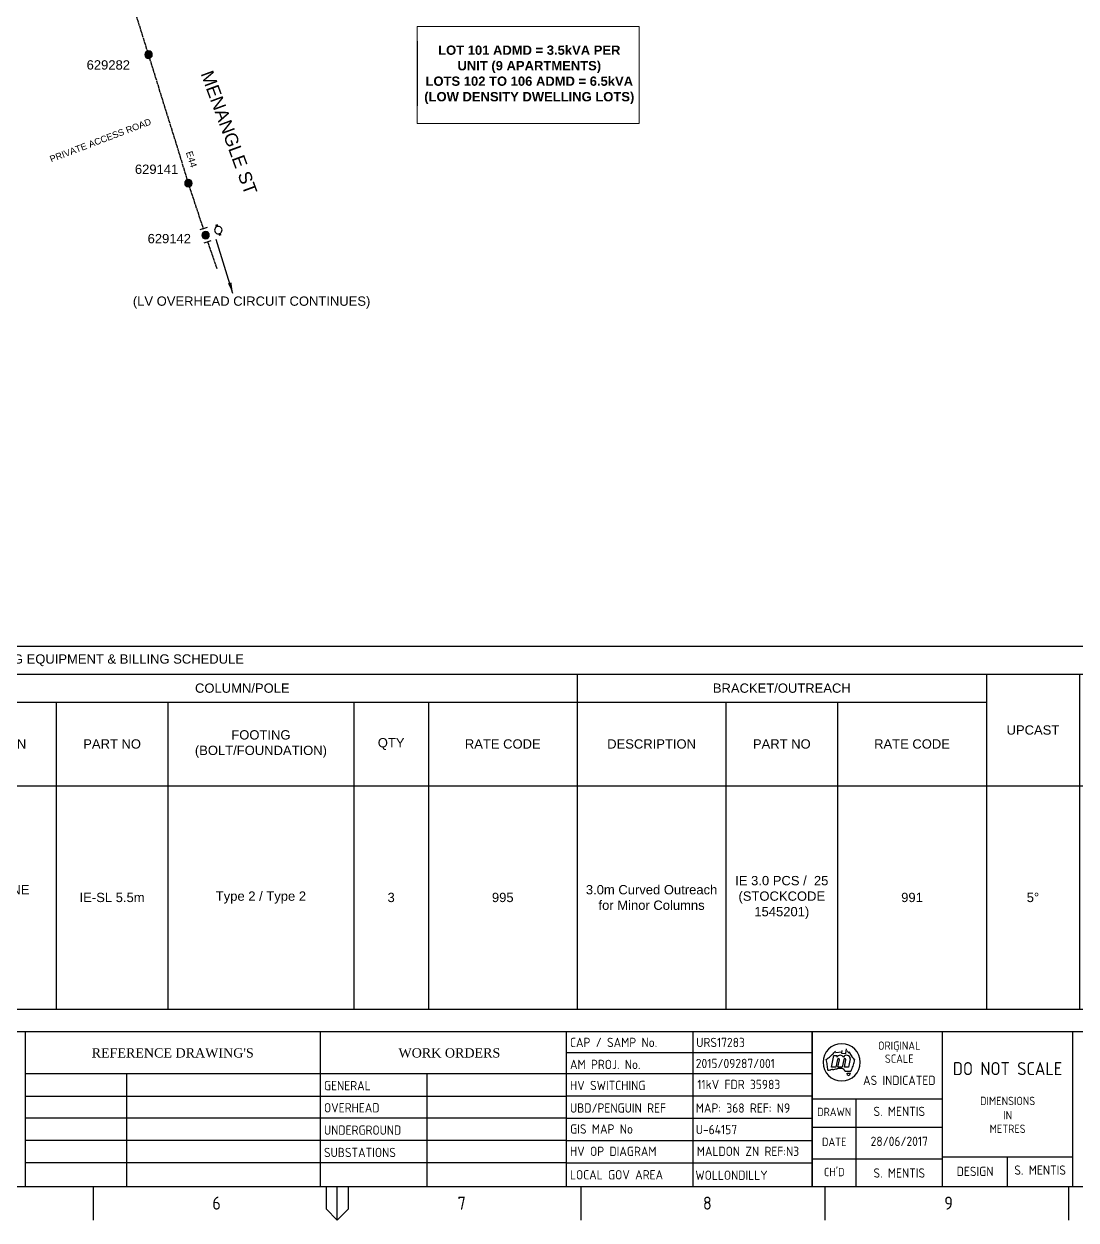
# Paper-space layout 'A1_SHEET 2' of a CAD drawing. Header units: metres, sheet in millimetres. Extents: x -9 to 825, y -5 to 581.
# Drawn here: x 323.7 to 606.5, y -5.3 to 316.1 of the extents above; entities that cross this region are included whole.
import ezdxf
from ezdxf.enums import TextEntityAlignment as Align

# ---------------------------------------------------------------- set-up
doc = ezdxf.new("R2010")
doc.units = ezdxf.units.M
doc.linetypes.add('Cable Exist OH', pattern=[1, 1, 0])
doc.layers.get('0').update_dxf_attribs({"color": 6})
for name, color, linetype in [('Equip_LV_EXT', 7, 'Continuous'), ('Equip_SP_LV_EXT', 7, 'Continuous'), ('Mains_LV_EXT', 7, 'Continuous'), ('Notes', 7, 'Continuous'), ('Notes_SP_MISC', 7, 'Continuous'), ('SupportsOH_SP_TR_HV_LV_SL_EXT', 7, 'Continuous'), ('SupportsUG_SP_EXT', 7, 'Continuous')]:
    doc.layers.add(name, color=color, linetype=linetype)
doc.styles.add('ARIAL', font='arial.ttf', dxfattribs={"height": 2})
doc.styles.add('iecISOCP', font='isocp.shx')
doc.styles.add('iecTimesNewRoman', font='times.ttf')
doc.styles.add('POLE_LABEL', font='arial.ttf')
doc.styles.get("Standard").update_dxf_attribs({"font": 'arial.ttf'})
doc.linetypes.add('Cable New UG', pattern='A,7,-0.25,["x",Standard,S=2,R=0,X=0.2,Y=-0.8],-2.1', length=9.35)
doc.dimstyles.new('GISCAD Dim Style', dxfattribs={"dimtxt": 2.5, "dimasz": 3, "dimexe": 1.25, "dimexo": 0.625, "dimtad": 1, "dimtoh": 1, "dimdec": 1, "dimtxsty": 'ARIAL', "dimcen": 2.5, "dimadec": 0, "dimazin": 0, "dimtfac": 1, "dimtdec": 1, "dimtmove": 0, "dimatfit": 3, "dimfxl": 1.25, "dimarcsym": 0})

# ---------------------------------------------------------------- blocks, each defined once
blk = doc.blocks.new('A1_FRAME_TITLE')
at = {"layer": 'Notes', "color": 3, "linetype": 'Continuous'}
for p, q in [((332.78, 47.62), (332.78, 5.97)), ((412.12, 47.62), (412.12, 5.97)), ((478.24, 47.62), (478.24, 5.97)), ((544.37, 47.62), (544.37, 5.97)), ((544.37, 41.97), (544.37, 5.97))]:
    blk.add_line(p, q, dxfattribs=at)
at = {"layer": 'Notes', "color": 7}
for p, q in [((512.26, 47.62), (512.26, 5.97)), ((478.24, 41.97), (544.37, 41.97)), ((550.56, 42.05), (552.33, 42.16)), ((552.33, 42.52), (552.22, 41.82)), ((552.22, 41.82), (553.35, 41.71)), ((553.35, 41.71), (553.55, 42.96)), ((554.18, 42.18), (555.01, 40.9)), ((567.1, 42.48), (567.3, 42.44)), ((549.56, 38.09), (550.17, 41.17)), ((550.17, 41.17), (550.92, 41.17)), ((551.11, 40.17), (550.7, 38.09)), ((550.92, 41.17), (550.97, 40.77)), ((551.27, 38.09), (551.66, 40.06)), ((552.83, 40.17), (552.41, 38.09)), ((552.98, 38.09), (553.37, 40.06)), ((554.57, 40.35), (554.12, 38.09)), ((332.81, 36.33), (478.24, 36.33)), ((360.07, 36.33), (360.07, 5.97)), ((440.78, 36.33), (440.78, 5.97)), ((478.24, 36.33), (544.37, 36.33)), ((550.7, 38.09), (549.56, 38.09)), ((552.41, 38.09), (551.27, 38.09)), ((554.12, 38.09), (552.98, 38.09)), ((554.62, 36.89), (553.22, 36.97)), ((553.22, 36.97), (554.62, 36.89)), ((554.62, 36.89), (553.22, 36.97)), ((553.85, 35.89), (553.78, 36.47)), ((553.78, 36.47), (554.51, 36.47)), ((554.3, 35.74), (553.85, 35.89)), ((554.51, 36.47), (554.3, 35.74)), ((332.78, 30.28), (478.24, 30.28)), ((478.24, 30.33), (544.37, 30.33)), ((556.15, 5.97), (556.15, 29.54)), ((478.24, 24.33), (332.78, 24.33)), ((478.24, 24.33), (544.37, 24.33)), ((544.37, 21.97), (579.37, 21.97)), ((478.24, 18.33), (332.78, 18.33)), ((478.24, 18.33), (544.37, 18.33)), ((544.37, 13.47), (579.37, 13.47)), ((596.87, 5.97), (596.87, 13.97)), ((478.24, 12.33), (332.78, 12.33)), ((478.24, 12.33), (544.37, 12.33))]:
    blk.add_line(p, q, dxfattribs=at)
at = {"layer": 'Notes', "color": 3}
for p, q in [((544.37, 5.97), (544.37, 47.62)), ((579.37, 5.97), (579.37, 47.62)), ((614.37, 5.97), (614.37, 47.62)), ((579.37, 13.97), (614.37, 13.97))]:
    blk.add_line(p, q, dxfattribs=at)
at = {"layer": 'Notes', "color": 7, "linetype": 'Continuous'}
blk.add_line((544.37, 29.54), (579.37, 29.54), dxfattribs=at)
at = {"layer": 'Notes', "linetype": 'Continuous'}
for p, q in [((351.17, -3.03), (351.17, 5.97)), ((413.68, 5.97), (413.68, -0.03)), ((416.68, -3.03), (416.68, 5.97)), ((419.68, -0.03), (419.68, 5.97)), ((482.19, 5.97), (482.19, -3.03)), ((547.7, 5.97), (547.7, -3.03)), ((613.21, 5.97), (613.21, -3.03)), ((413.68, -0.03), (416.68, -3.03)), ((416.68, -3.03), (419.68, -0.03))]:
    blk.add_line(p, q, dxfattribs=at)
at = {"layer": 'Notes', "color": 3, "linetype": 'Continuous', "flags": 128}
for points in [[(123.8, 47.62), (824.37, 47.62)], [(123.8, 5.97), (824.37, 5.97)]]:
    blk.add_lwpolyline(points, dxfattribs=at)
at = {"layer": 'Notes', "color": 7}
for centre, radius, start, end in [((552.27, 39.37), 5, 0, 180), ((545.21, 46.16), 6.54, 313.7309, 319.3045), ((545.21, 46.16), 6.54, 319.3047, 324.8782), ((578.7, 57.06), 28.87, 210.1483, 211.8601), ((552.27, 39.37), 5, 180, 0), ((542.41, 49.09), 10.59, 302.5841, 308.1576), ((527.29, 35.61), 21.32, 10.3053, 12.3306), ((527.29, 35.61), 21.32, 8.2795, 10.3048), ((528.59, 35.8), 20.01, 6.2539, 8.2792), ((542.41, 49.09), 10.59, 308.157, 313.7305), ((551.87, 40.21), 1.06, 31.7884, 148.2116), ((551.39, 40.11), 0.28, 348.6911, 168.6911), ((553.61, 40.3), 0.961, 2.5982, 150.8098), ((553.1, 40.11), 0.28, 348.6911, 168.6911), ((477.01, -10.21), 93.25, 33.1096, 33.2341), ((558.55, 42.96), 4.09, 213.1151, 222.4146), ((542.7, 42.48), 13.29, 341.8901, 347.8434), ((555.89, 40.53), 0.484, 222.42, 236.4422), ((556.07, 40.81), 0.815, 236.4359, 244.7422), ((553.96, 40.06), 1.76, 347.8434, 354.1409), ((554.11, 40.04), 1.61, 354.1436, 1.0342), ((528.59, 35.8), 20.01, 4.2291, 6.2543), ((548.72, 39.42), 2.15, 265.1734, 270.0504), ((548.72, 39.51), 2.24, 270.0438, 274.7322), ((548.65, 40.42), 3.15, 274.7358, 283.0812), ((550.47, 32.55), 4.93, 97.7419, 103.0814), ((546.76, 59.88), 22.65, 277.7418, 280.8825), ((551.91, 33.09), 4.63, 85.4613, 100.8824), ((552.2, 36.78), 0.924, 46.5875, 85.4612), ((551.36, 35.89), 2.16, 30.1885, 46.5879), ((554.13, 37.45), 0.75, 311.6083, 321.0792), ((554.18, 37.41), 0.675, 321.0838, 331.5982), ((548.02, 40.74), 7.69, 331.5942, 341.8897)]:
    blk.add_arc(centre, radius, start, end, dxfattribs=at)
blk.add_attdef('DRAFT_NUM', (29.9, 23.29), '', height=2.5, rotation=90)
at = {"layer": 'Notes', "color": 7, "style": 'iecISOCP'}
for s, height, p in [('CAP / SAMP No.', 2.5, (479.24, 43.47)), ('AM PROJ. No.', 2.5, (479.24, 37.55)), ('GENERAL', 2.5, (413.12, 31.86)), ('HV SWITCHING', 2.5, (479.24, 31.9)), ('OVERHEAD', 2.5, (413.12, 25.9)), ('UBD/PENGUIN REF', 2.5, (479.24, 25.84)), ('GIS MAP No', 2.5, (479.29, 20.2)), ('UNDERGROUND', 2.5, (413.12, 19.9)), ('SUBSTATIONS', 2.5, (413.12, 13.9)), ('HV OP DIAGRAM', 2.5, (479.24, 14.2)), ('LOCAL GOV AREA', 2.5, (479.24, 7.9)), ('6', 3.5, (383.12, -0.22)), ('7', 3.5, (449.03, -0.22)), ('8', 3.5, (514.97, -0.22)), ('9', 3.5, (579.84, -0.22))]:
    blk.add_text(s, height=height, dxfattribs=at).set_placement(p)
at = {"layer": 'Notes', "style": 'iecTimesNewRoman'}
blk.add_text("REFERENCE DRAWING'S", height=2.5, dxfattribs=at).set_placement((372.45, 40.66), align=Align.CENTER)
blk.add_text('WORK ORDERS', height=2.5, dxfattribs=at).set_placement((433.13, 40.66))
at = {"layer": 'Notes', "color": 7, "style": 'iecISOCP'}
for s, height, p in [('ORIGINAL', 2.24, (567.74, 42.73)), ('SCALE', 2.24, (567.74, 39.23)), ('DIMENSIONS', 2.24, (596.87, 27.88)), ('DRAWN', 2.24, (550.26, 24.93)), ('IN', 2.24, (596.87, 24.04)), ('METRES', 2.24, (596.87, 20.38)), ('DATE', 2.24, (550.26, 16.88)), ("CH'D", 2.24, (550.26, 8.77)), ('DESIGN', 2.5, (588.12, 8.81))]:
    blk.add_text(s, height=height, dxfattribs=at).set_placement(p, align=Align.CENTER)
at = {"layer": 'Notes', "insert": (596.84, 37.67), "char_height": 3.5, "width": 29.1, "attachment_point": 5, "style": 'iecISOCP'}
blk.add_mtext('DO NOT SCALE', dxfattribs=at)
at = {"layer": 'Notes', "color": 7, "style": 'iecISOCP', "flags": 8}
blk.add_attdef('VERSION_NO', text='', height=2.5, rotation=90, dxfattribs=at).set_placement((302.04, 43.81), align=Align.MIDDLE_CENTER)
at = {"layer": 'Notes', "color": 7, "style": 'iecISOCP'}
for tag, p in [('CAP_NO', (513.19, 43.46)), ('IE_NUM', (513.05, 37.81)), ('REF_No_1', (335.24, 32.31)), ('REF_1', (362.52, 32.31)), ('GEN_WO', (441.71, 31.76)), ('HV_SWITCH', (513.46, 32.16)), ('REF_No_2', (335.24, 26.31)), ('REF_2', (362.52, 26.31)), ('OH_WO', (441.71, 25.81)), ('UBD_REF', (513.05, 25.83)), ('REF_No_3', (335.24, 20.31)), ('REF_3', (362.52, 20.31)), ('UG_WO', (441.71, 20.05)), ('GIS_MAP_No', (513.05, 20.04)), ('REF_No_4', (335.24, 14.31)), ('REF_4', (362.52, 14.31)), ('SUB_WO', (441.71, 13.81)), ('HV_OP_DIAG', (513.33, 14.2)), ('LGA', (512.95, 7.78))]:
    blk.add_attdef(tag, p, '', height=2.5, dxfattribs=at)
at = {"layer": 'Notes', "style": 'iecISOCP'}
for tag, p in [('T1', (684.37, 39.47)), ('T2', (684.37, 34.35)), ('T3', (684.37, 28.92)), ('T4', (684.37, 23.66)), ('T5', (684.37, 18.23)), ('T6', (684.37, 12.97))]:
    blk.add_attdef(tag, text='', height=3.5, dxfattribs=at).set_placement(p, align=Align.CENTER)
at = {"layer": 'Notes', "color": 7, "style": 'iecISOCP'}
for tag, p in [('scale', (567.76, 33.27)), ('DRAWN', (567.76, 24.93)), ('DATE', (567.76, 16.88)), ('CHD', (567.76, 8.37)), ('DESIGN', (605.62, 9.15))]:
    blk.add_attdef(tag, text='', height=2.5, dxfattribs=at).set_placement(p, align=Align.CENTER)
at = {"layer": 'Notes', "color": 4, "style": 'iecISOCP'}
blk.add_attdef('NUM', text='', height=7, dxfattribs=at).set_placement((792.37, 20.12), align=Align.MIDDLE_CENTER)
at = {"layer": 'Notes', "color": 1, "style": 'iecISOCP'}
blk.add_attdef('REV', text='', height=5, dxfattribs=at).set_placement((820.05, 17.1), align=Align.CENTER)
at = {"layer": 'Notes', "color": 7, "style": 'iecISOCP'}
for tag, p in [('NS', (790.71, 8.12)), ('SHTS', (805.41, 8.12))]:
    blk.add_attdef(tag, text='', height=2.5, dxfattribs=at).set_placement(p, align=Align.MIDDLE)
at = {"layer": 'Notes', "style": 'iecISOCP'}
blk.add_attdef('ExportID', (9.08, 2.39), '', height=2.5, dxfattribs=at)
at = {"layer": 'Notes', "style": 'iecISOCP', "flags": 1}
for tag, p in [('ProjectType', (14.17, -26.8)), ('ProjectNumber', (23.56, -26.82)), ('DrawingNumber', (35.51, -26.8)), ('ProjectDescription', (47.56, -26.83)), ('ExportDate', (60.28, -26.79)), ('ExportUserName', (69.15, -26.8)), ('DesignerCompanyName', (81.48, -26.79)), ('ExportAreaOfInterest', (97.1, -26.81)), ('GIS_SUCCESS', (112, -26.78)), ('CAD_SUCCESS', (121.79, -26.78)), ('DEPOTCODE', (132.11, -26.88)), ('ExportCategories', (140.08, -26.8)), ('Comments', (154.38, -26.88))]:
    blk.add_attdef(tag, p, '', height=1, dxfattribs=at)
blk = doc.blocks.new('*T163')
at = {"layer": 'Notes', "color": 0, "linetype": 'ByBlock', "lineweight": -2, "transparency": 16777216}
for p, q in [((0, 0), (665, 0)), ((0, 0), (0, -97.5)), ((665, 0), (665, -97.5)), ((0, -7.5), (665, -7.5)), ((30, -7.5), (30, -97.5)), ((70, -7.5), (70, -97.5)), ((110, -7.5), (110, -97.5)), ((150, -7.5), (150, -97.5)), ((280, -7.5), (280, -97.5)), ((460, -7.5), (460, -97.5)), ((570, -7.5), (570, -97.5)), ((595, -7.5), (595, -97.5)), ((625, -7.5), (625, -97.5)), ((70, -15), (570, -15)), ((190, -15), (190, -97.5)), ((220, -15), (220, -97.5)), ((240, -15), (240, -97.5)), ((320, -15), (320, -97.5)), ((350, -15), (350, -97.5)), ((400, -15), (400, -97.5)), ((420, -15), (420, -97.5)), ((500, -15), (500, -97.5)), ((530, -15), (530, -97.5)), ((0, -37.5), (665, -37.5)), ((0, -52.5), (30, -52.5)), ((70, -52.5), (150, -52.5)), ((0, -67.5), (30, -67.5)), ((70, -67.5), (150, -67.5)), ((0, -82.5), (30, -82.5)), ((70, -82.5), (150, -82.5)), ((0, -97.5), (665, -97.5))]:
    blk.add_line(p, q, dxfattribs=at)
at = {"layer": 'Notes', "color": 0, "lineweight": 0, "transparency": 16777216, "char_height": 2.5, "attachment_point": 5}
for s, insert, width in [('LIGHTING EQUIPMENT & BILLING SCHEDULE', (332.5, -3.75), 662), ('SL NUMBER', (90, -11.25), 37), ('SUPPORT NUMBER', (130, -11.25), 37), ('LUMINAIRE', (215, -11.25), 127), ('COLUMN/POLE', (370, -11.25), 177), ('BRACKET/OUTREACH', (515, -11.25), 107), ('ITEM ID', (15, -22.5), 27), ('STATE', (50, -22.5), 37), ('UPCAST', (582.5, -22.5), 22), ('CATEGORY', (610, -22.5), 27), ('CHARGE TO', (645, -22.5), 37), ('NEW', (90, -26.25), 37), ('NEW', (130, -26.25), 37), ('DESCRIPTION', (170, -26.25), 37), ('PART NO', (205, -26.25), 27), ('QTY', (230, -26.25), 17), ('RATE CODE', (260, -26.25), 37), ('DESCRIPTION', (300, -26.25), 37), ('PART NO', (335, -26.25), 27), ('FOOTING (BOLT/FOUNDATION)', (375, -26.25), 47), ('QTY', (410, -26.25), 17), ('RATE CODE', (440, -26.25), 37), ('DESCRIPTION', (480, -26.25), 37), ('PART NO', (515, -26.25), 27), ('RATE CODE', (550, -26.25), 37), ('L1', (15, -45), 27), ('264026', (90, -45), 37), ('920476', (130, -45), 37), ('L2', (15, -60), 27), ('264027', (90, -60), 37), ('920477', (130, -60), 37), ('Street LED 18W JLA99G03L22', (205, -67.5), 27), (' 5.5m SLIMLINE COLUMN', (300, -67.5), 37), ('3.0m Curved Outreach for Minor Columns', (480, -67.5), 37), ('IE 3.0 PCS /  25 (STOCKCODE 1545201)', (515, -67.5), 27), ('New', (50, -67.5), 37), ('STREET LED 18W', (170, -67.5), 37), ('3', (230, -67.5), 17), ('885', (260, -67.5), 37), ('IE-SL 5.5m', (335, -67.5), 27), ('Type 2 / Type 2', (375, -67.5), 47), ('3', (410, -67.5), 17), ('995', (440, -67.5), 37), ('991', (550, -67.5), 37), ('5°', (582.5, -67.5), 22), ('P4', (610, -67.5), 27), ('Wollondilly Shire Council', (645, -67.5), 37), ('L3', (15, -75), 27), ('264028', (90, -75), 37), ('920478', (130, -75), 37)]:
    blk.add_mtext(s, dxfattribs=dict(at, insert=insert, width=width))
blk = doc.blocks.new('LV_OH_LINKS_OPEN_EXT')
for p, q in [((-0.17, 4.97), (-0.17, 5.46)), ((0.17, 4.97), (0.17, 5.46)), ((-0.17, 3), (-0.17, 2.5)), ((0.17, 3), (0.17, 2.5))]:
    blk.add_line(p, q)
blk.add_lwpolyline([(0, 2.99, 1), (0, 4.98, 1)], format="xyb", close=True)
at = {"flags": 9}
for tag, p in [('ACTUAL_STATUS', (0, 0)), ('CONSTRUCTED_VOLTAGE', (0, -0.2)), ('OPERATING_VOLTAGE', (0, -0.6)), ('ORIENTATION', (0, -0.8)), ('OWNED_BY', (0, -1)), ('STATE', (0, -1.2)), ('SWITCH_TYPE', (0, -1.4)), ('NO_PHASES', (0, -0.4)), ('USAGE', (0, -1.6)), ('LEGEND', (0, -1.8)), ('NOTES', (0, -2))]:
    blk.add_attdef(tag, text='', height=0.2, dxfattribs=at).set_placement(p, align=Align.MIDDLE_LEFT)
at = {"flags": 1}
blk.add_attdef('Z', (0, 0), '', height=0.2, dxfattribs=at)
blk = doc.blocks.new('POLE_EXT')
blk.add_hatch(color=256).paths.add_polyline_path([(-1, 0, 1), (1, 0, 1)])
blk.add_lwpolyline([(-1, 0, 1), (1, 0, 1)], format="xyb", close=True)
for tag, height, flags, p in [('pNumber', 2.5, 8, (-17.84, 2.07)), ('OWNED_BY', 0.2, 9, (1.35, -0.4)), ('SPECIAL_USE', 0.2, 9, (1.35, -0.8)), ('STATE', 0.2, 9, (1.35, -1)), ('cLV', 0.2, 9, (1.35, -1.4)), ('hDepth', 0.2, 9, (1.35, -1.6)), ('hDia', 0.2, 9, (1.35, -1.8)), ('cHV', 0.2, 9, (1.35, -2)), ('PARENT', 0.2, 9, (1.35, -0.6)), ('USAGE', 0.2, 9, (1.35, -1.2)), ('LBRACKET', 0.2, 9, (1.35, -2.2)), ('LExisting', 0.2, 9, (1.35, -2.4)), ('LANTNUMBER', 0.2, 9, (1.35, -2.6)), ('LOther', 0.2, 9, (1.35, -2.8)), ('LRemove', 0.2, 9, (1.35, -3)), ('LEGEND', 0.2, 9, (1.35, -3.2)), ('cLinedev', 0.2, 9, (1.35, -3.4)), ('pExisting', 0.2, 9, (1.35, -3.8)), ('pFooting', 0.2, 9, (1.35, -4.4)), ('pNew', 0.2, 9, (1.35, -4.6)), ('pRelocate', 0.2, 9, (1.35, -5)), ('pRemove', 0.2, 9, (1.35, -5.2)), ('pReplace', 0.2, 9, (1.35, -5.4)), ('pStay', 0.2, 9, (1.35, -5.6)), ('pType', 0.2, 9, (1.35, -5.8)), ('cspan', 0.2, 9, (1.35, -6)), ('STREETNAME', 0.2, 9, (1.35, -6.2)), ('SUBURB', 0.2, 9, (1.35, -6.4)), ('LOCATION', 0.2, 9, (1.35, -3.6)), ('PFNUMBER', 0.2, 9, (1.35, -4)), ('NEWPFNUMBER', 0.2, 9, (1.35, -4.2)), ('OPERATED_BY', 0.2, 9, (1.36, -7.01)), ('NOTES', 0.2, 9, (1.35, -6.6)), ('MAINTAINED_BY', 0.2, 9, (1.36, -6.81))]:
    blk.add_attdef(tag, text='', height=height, dxfattribs=dict(flags=flags)).set_placement(p, align=Align.MIDDLE_LEFT)
at = {"style": 'POLE_LABEL'}
for tag, height, flags, p in [('ASSET_NUM', 2.5, 8, (2, 2)), ('STRUCTURE_PLANT_NUMBER', 0.2, 9, (1.35, 0.03)), ('STREET_CODE', 0.2, 9, (1.35, -0.2))]:
    blk.add_attdef(tag, text='', height=height, dxfattribs=dict(at, flags=flags)).set_placement(p, align=Align.MIDDLE_LEFT)
at = {"flags": 1}
blk.add_attdef('Z', (1.35, -7.33), '', height=0.2, dxfattribs=at)
blk = doc.blocks.new('LV_End Shackle_NEW')
for tag, flags, p in [('Z', 1, (1.5, -2.2)), ('USAGE', 9, (1.5, -1.8)), ('NOTES', 9, (1.5, -2))]:
    blk.add_attdef(tag, text='', height=0.2, dxfattribs=dict(flags=flags)).set_placement(p, align=Align.MIDDLE_LEFT)
blk.add_wipeout([(-0.25, 0), (-0.25, 1.81), (0.25, 1.82), (0.25, 0)])
blk.add_line((1, 1.81), (-1, 1.81))
at = {"flags": 9}
for tag, p in [('CONNECTOR_TYPE', (1.5, 0)), ('CONSTRUCTED_VOLTAGE', (1.5, -0.2)), ('OPERATING_VOLTAGE', (1.5, -0.6)), ('ORIENTATION', (1.5, -0.8)), ('OWNED_BY', (1.5, -1)), ('OPERATED_BY', (1.5, -1.2)), ('STATE', (1.5, -1.6)), ('NO_PHASES', (1.5, -0.4)), ('MAINTAINED_BY', (1.5, -1.4))]:
    blk.add_attdef(tag, text='', height=0.2, dxfattribs=at).set_placement(p, align=Align.MIDDLE_LEFT)

psp = doc.layouts.new('A1_SHEET 2')

# ---------------------------------------------------------------- linework, layer by layer
at = {"layer": 'Mains_LV_EXT', "linetype": 'Cable Exist OH'}
for points in [[(364.97, 283), (339.58, 364.56)], [(375.63, 250.31), (372.56, 259.32)]]:
    psp.add_lwpolyline(points, dxfattribs=at)

# ---------------------------------------------------------------- block references
psp.add_blockref('*T163', (12.43, 148.84))
at = {"layer": 'Equip_SP_LV_EXT', "rotation": 197.6346743417369}
psp.add_blockref('LV_OH_LINKS_OPEN_EXT', (374.78, 264.5), dxfattribs=at)
at = {"layer": 'SupportsOH_SP_TR_HV_LV_SL_EXT'}
ref = psp.add_blockref('POLE_EXT', (357.24, 307.85), dxfattribs=at)
ref.add_attrib('ASSET_NUM', '629282', dxfattribs={"layer": '0', "height": 2.5, "rotation": 359.9588, "style": 'POLE_LABEL'}).set_placement((352.24, 306.33), align=Align.TOP_RIGHT)
at = {"layer": 'SupportsUG_SP_EXT'}
ref = psp.add_blockref('A1_FRAME_TITLE', (-8.74, -2.32), dxfattribs=at)
ref.add_attrib('DESIGN', 'S. MENTIS', dxfattribs={"layer": 'Notes', "color": 7, "height": 2.5, "style": 'iecISOCP'}).set_placement((596.87, 6.84), align=Align.CENTER)
ref.add_attrib('DRAWN', 'S. MENTIS', dxfattribs={"layer": 'Notes', "color": 7, "height": 2.5, "style": 'iecISOCP'}).set_placement((559.01, 22.61), align=Align.CENTER)
ref.add_attrib('DATE', '28/06/2017', dxfattribs={"layer": 'Notes', "color": 7, "height": 2.5, "style": 'iecISOCP'}).set_placement((559.01, 14.56), align=Align.CENTER)
ref.add_attrib('CHD', 'S. MENTIS', dxfattribs={"layer": 'Notes', "color": 7, "height": 2.5, "style": 'iecISOCP'}).set_placement((559.01, 6.06), align=Align.CENTER)
ref.add_attrib('scale', 'AS INDICATED', dxfattribs={"layer": 'Notes', "color": 7, "height": 2.5, "style": 'iecISOCP'}).set_placement((559.01, 30.95), align=Align.CENTER)
ref.add_attrib('CAP_NO', 'URS17283', (504.44, 41.14), dxfattribs={"layer": 'Notes', "color": 7, "height": 2.5, "style": 'iecISOCP'})
ref.add_attrib('IE_NUM', '2015/09287/001', (504.31, 35.49), dxfattribs={"layer": 'Notes', "color": 7, "height": 2.5, "style": 'iecISOCP'})
ref.add_attrib('HV_SWITCH', '11kV FDR 35983 ', (504.72, 29.85), dxfattribs={"layer": 'Notes', "color": 7, "height": 2.5, "style": 'iecISOCP'})
ref.add_attrib('UBD_REF', 'MAP: 368 REF: N9', (504.31, 23.51), dxfattribs={"layer": 'Notes', "color": 7, "height": 2.5, "style": 'iecISOCP'})
ref.add_attrib('GIS_MAP_No', 'U-64157', (504.31, 17.73), dxfattribs={"layer": 'Notes', "color": 7, "height": 2.5, "style": 'iecISOCP'})
ref.add_attrib('HV_OP_DIAG', 'MALDON ZN REF:N3', (504.58, 11.88), dxfattribs={"layer": 'Notes', "color": 7, "height": 2.5, "style": 'iecISOCP'})
ref.add_attrib('LGA', 'WOLLONDILLY', (504.2, 5.46), dxfattribs={"layer": 'Notes', "color": 7, "height": 2.5, "style": 'iecISOCP'})

# ---------------------------------------------------------------- texts
at = {"layer": 'Notes'}
psp.add_text('PRIVATE ACCESS ROAD', height=1.75, rotation=20.796, dxfattribs=at).set_placement((331.08, 278.88))
at = {"layer": 'Notes', "insert": (353.01, 242.86), "char_height": 2.5, "width": 70.0858, "attachment_point": 1, "style": 'iecISOCP'}
psp.add_mtext('{\\fArial|b0|i0|c0|p34;(LV OVERHEAD CIRCUIT CONTINUES)}', dxfattribs=at)

# ---------------------------------------------------------------- next in the draw order: texts
at = {"layer": 'Notes', "insert": (373.15, 307.55), "char_height": 3.5, "attachment_point": 1, "rotation": 290.1501, "bg_fill": 2}
psp.add_mtext_dynamic_manual_height_columns('\\pi3.8281;MENANGLE ST', width=42.2432, gutter_width=4, heights=[0], dxfattribs=at)
at = {"layer": 'Notes', "lineweight": 0, "insert": (459.56, 302.42), "char_height": 2.5, "attachment_point": 5, "bg_fill": 2}
psp.add_mtext_dynamic_manual_height_columns('{\\fArial|b1|i0|c0|p34;LOT 101 ADMD = 3.5kVA PER UNIT (9 APARTMENTS)\\PLOTS 102 TO 106 ADMD = 6.5kVA (LOW DENSITY DWELLING LOTS)}', width=57.5695, gutter_width=4, heights=[25.13], dxfattribs=at)

# ---------------------------------------------------------------- next in the draw order: linework, layer by layer
at = {"layer": 'Mains_LV_EXT', "linetype": 'Cable Exist OH'}
for points in [[(367.94, 273.29), (364.97, 283)], [(372.56, 259.32), (367.94, 273.29)]]:
    psp.add_lwpolyline(points, dxfattribs=at)
at = {"layer": 'Notes', "lineweight": 0}
psp.add_lwpolyline([(429.4, 315.45), (489.06, 315.45), (489.06, 289.38), (429.4, 289.38)], close=True, dxfattribs=at)

# ---------------------------------------------------------------- next in the draw order: block references
at = {"layer": 'SupportsOH_SP_TR_HV_LV_SL_EXT'}
ref = psp.add_blockref('POLE_EXT', (367.94, 273.29), dxfattribs=at)
ref.add_attrib('ASSET_NUM', '629141', dxfattribs={"layer": '0', "height": 2.5, "style": 'POLE_LABEL'}).set_placement((365.21, 277.05), align=Align.MIDDLE_RIGHT)

# ---------------------------------------------------------------- next in the draw order: texts
at = {"layer": 'Mains_LV_EXT'}
psp.add_text('E44', height=1.8, rotation=287.6709, dxfattribs=at).set_placement((367.23, 281.58))

# ---------------------------------------------------------------- next in the draw order: block references
at = {"layer": 'Equip_LV_EXT', "linetype": 'Cable New UG', "rotation": 198.8240920547517}
psp.add_blockref('LV_End Shackle_NEW', (372.56, 259.32), dxfattribs=at)

# ---------------------------------------------------------------- next in the draw order: block references
at = {"layer": 'Equip_LV_EXT', "linetype": 'Cable New UG', "rotation": 18.27536718973271}
psp.add_blockref('LV_End Shackle_NEW', (372.56, 259.32), dxfattribs=at)

# ---------------------------------------------------------------- next in the draw order: leaders
at = {"layer": 'Notes_SP_MISC'}
psp.add_leader([(379.92, 243.63), (375.41, 258.13)], dimstyle='GISCAD Dim Style', override={"dimgap": -0.625, "dimtad": 0}, dxfattribs=at)

# ---------------------------------------------------------------- next in the draw order: block references
at = {"layer": 'SupportsOH_SP_TR_HV_LV_SL_EXT'}
ref = psp.add_blockref('POLE_EXT', (372.56, 259.32), dxfattribs=at)
ref.add_attrib('ASSET_NUM', '629142', dxfattribs={"layer": '0', "height": 2.5, "style": 'POLE_LABEL'}).set_placement((368.63, 258.41), align=Align.MIDDLE_RIGHT)

doc.saveas('drawing.dxf')
